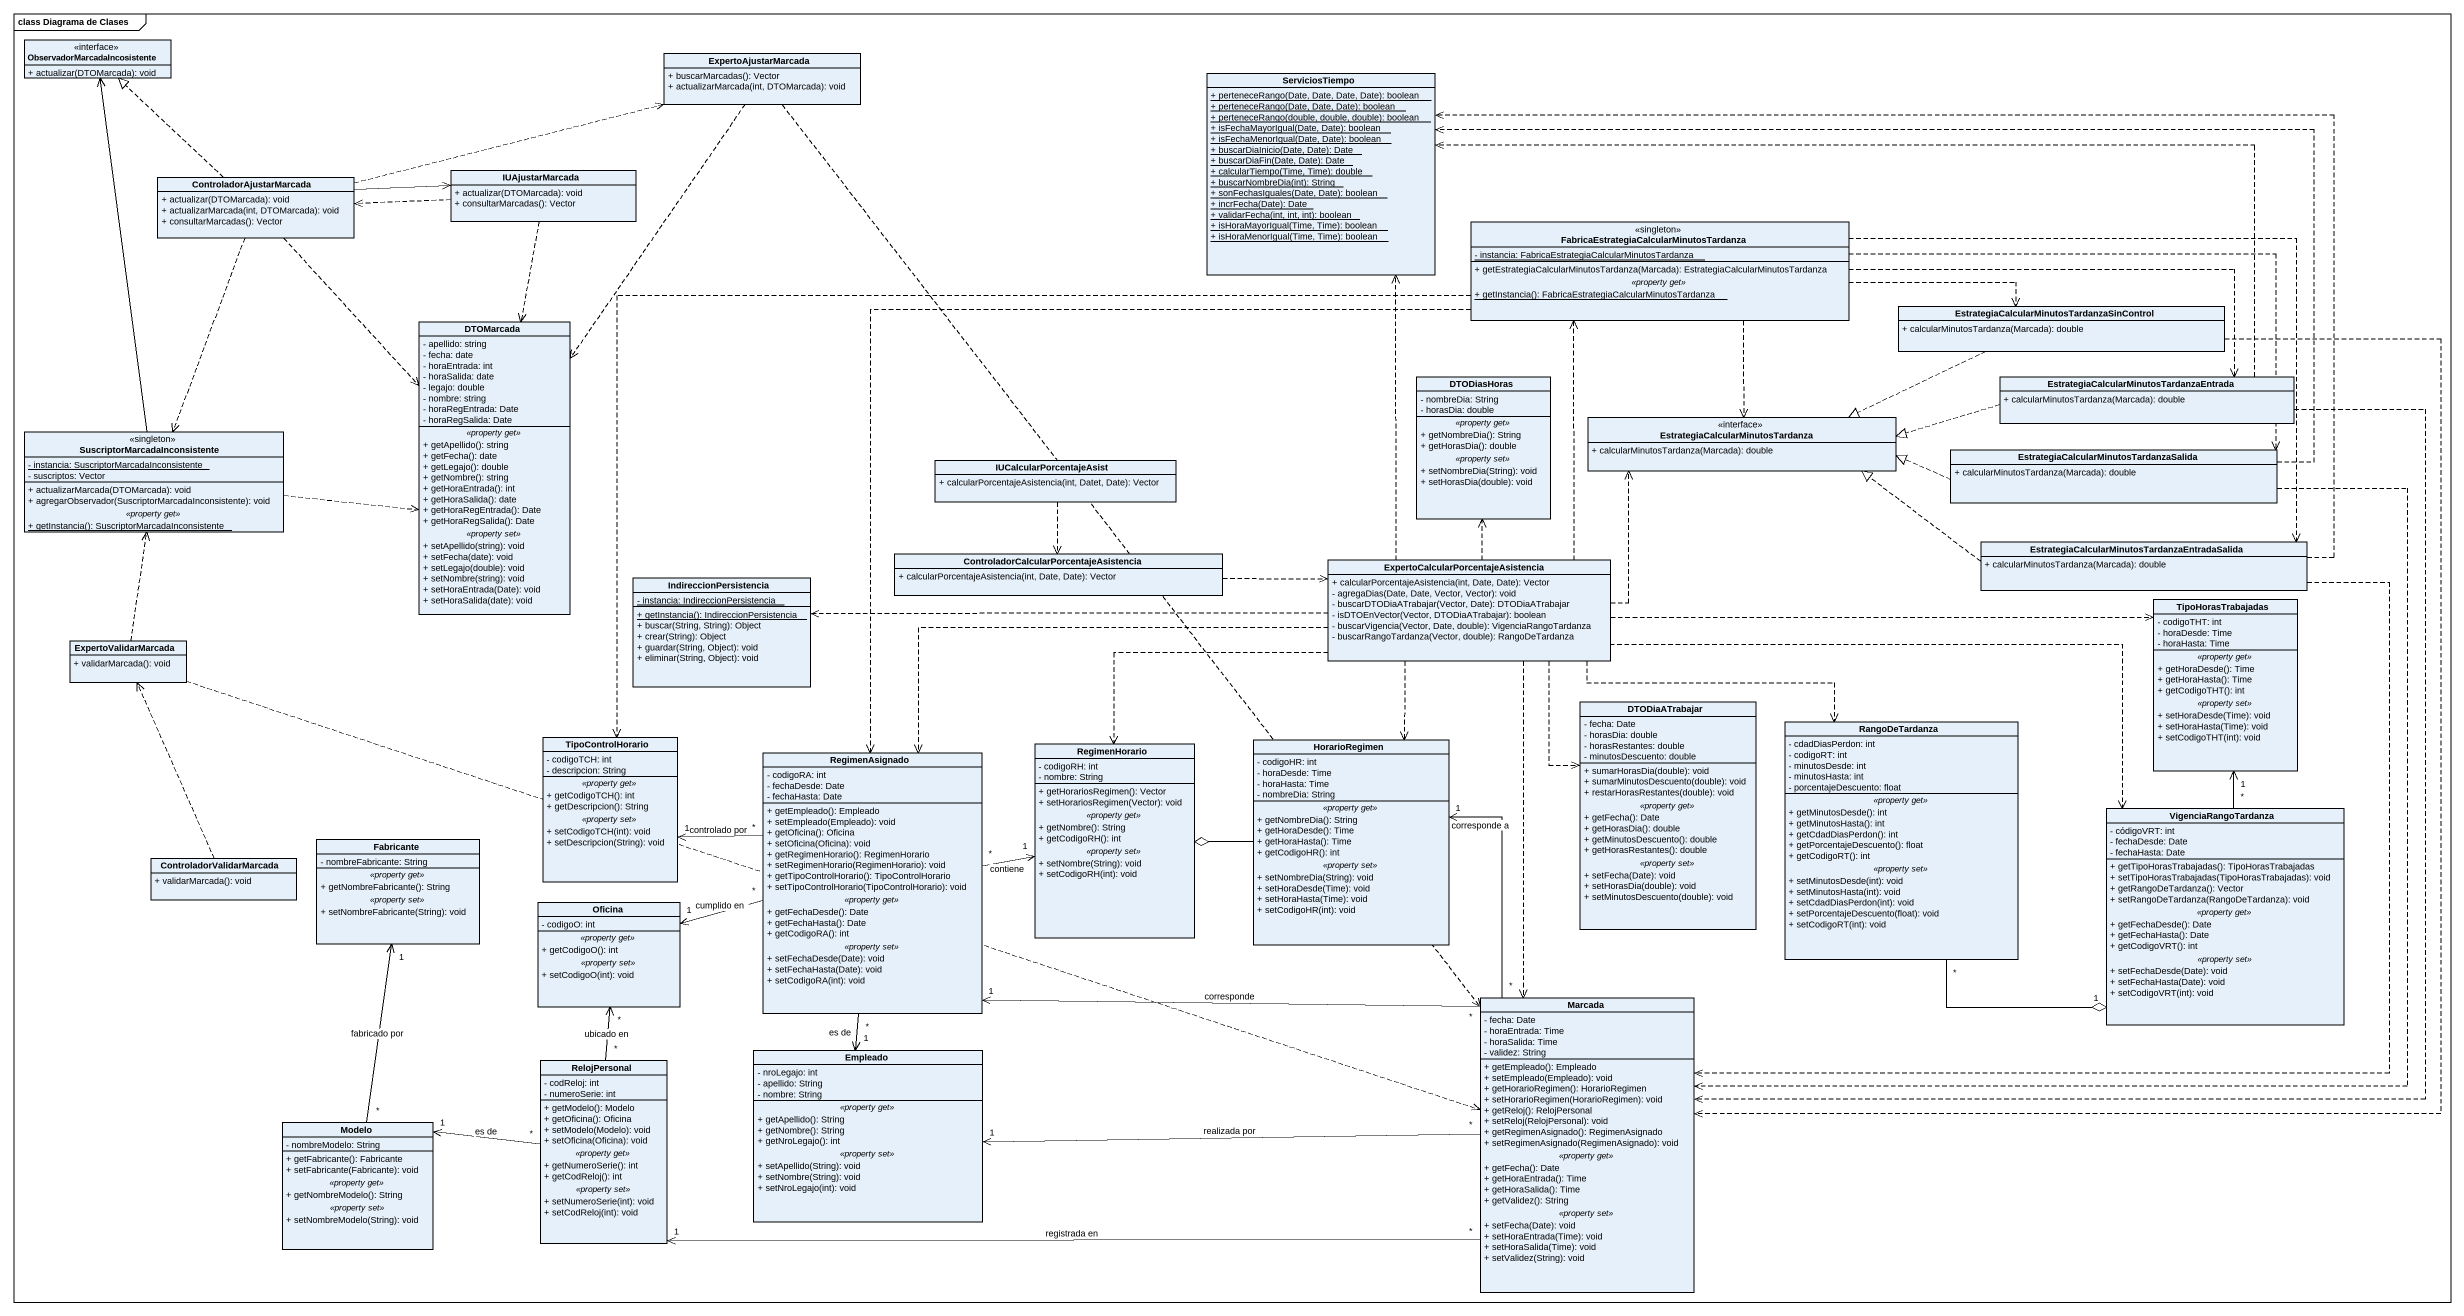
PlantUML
@startuml
mainframe class Diagrama de Clases
hide circle
hide empty members
skinparam classAttributeIconSize 0
class "ObservadorMarcadaIncosistente" as ObservadorMarcadaIncosistent <<interface>> {
  + actualizar(DTOMarcada): void
}
class ExpertoAjustarMarcada {
  + buscarMarcadas(): Vector
  + actualizarMarcada(int, DTOMarcada): void
}
class ServiciosTiempo {
  {static} + perteneceRango(Date, Date, Date, Date): boolean
  {static} + perteneceRango(Date, Date, Date): boolean
  {static} + perteneceRango(double, double, double): boolean
  {static} + isFechaMayorIgual(Date, Date): boolean
  {static} + isFechaMenorIgual(Date, Date): boolean
  {static} + buscarDiaInicio(Date, Date): Date
  {static} + buscarDiaFin(Date, Date): Date
  {static} + calcularTiempo(Time, Time): double
  {static} + buscarNombreDia(int): String
  {static} + sonFechasIguales(Date, Date): boolean
  {static} + incrFecha(Date): Date
  {static} + validarFecha(int, int, int): boolean
  {static} + isHoraMayorIgual(Time, Time): boolean
  {static} + isHoraMenorIgual(Time, Time): boolean
}
class ControladorAjustarMarcada {
  + actualizar(DTOMarcada): void
  + actualizarMarcada(int, DTOMarcada): void
  + consultarMarcadas(): Vector
}
class IUAjustarMarcada {
  + actualizar(DTOMarcada): void
  + consultarMarcadas(): Vector
}
class "FabricaEstrategiaCalcularMinutosTardanza" as FabricaEstrategiaCalcularMin <<singleton>> {
  {static} - instancia: FabricaEstrategiaCalcularMinutosTardanza
  --
  + getEstrategiaCalcularMinutosTardanza(Marcada): EstrategiaCalcularMinutosTardanza
  .. <<property get>> ..
  {static} + getInstancia(): FabricaEstrategiaCalcularMinutosTardanza
}
class DTOMarcada {
  - apellido: string
  - fecha: date
  - horaEntrada: int
  - horaSalida: date
  - legajo: double
  - nombre: string
  - horaRegEntrada: Date
  - horaRegSalida: Date
  .. <<property get>> ..
  + getApellido(): string
  + getFecha(): date
  + getLegajo(): double
  + getNombre(): string
  + getHoraEntrada(): int
  + getHoraSalida(): date
  + getHoraRegEntrada(): Date
  + getHoraRegSalida(): Date
  .. <<property set>> ..
  + setApellido(string): void
  + setFecha(date): void
  + setLegajo(double): void
  + setNombre(string): void
  + setHoraEntrada(Date): void
  + setHoraSalida(date): void
}
class "EstrategiaCalcularMinutosTardanzaSinControl" as EstrategiaCalcularMinutosTar {
  + calcularMinutosTardanza(Marcada): double
}
class DTODiasHoras {
  - nombreDia: String
  - horasDia: double
  .. <<property get>> ..
  + getNombreDia(): String
  + getHorasDia(): double
  .. <<property set>> ..
  + setNombreDia(String): void
  + setHorasDia(double): void
}
class "EstrategiaCalcularMinutosTardanzaEntrada" as EstrategiaCalcularMinutosTar_2 {
  + calcularMinutosTardanza(Marcada): double
}
class "SuscriptorMarcadaInconsistente" as SuscriptorMarcadaInconsisten <<singleton>> {
  {static} - instancia: SuscriptorMarcadaInconsistente
  - suscriptos: Vector
  --
  + actualizarMarcada(DTOMarcada): void
  + agregarObservador(SuscriptorMarcadaInconsistente): void
  .. <<property get>> ..
  {static} + getInstancia(): SuscriptorMarcadaInconsistente
}
class "EstrategiaCalcularMinutosTardanza" as EstrategiaCalcularMinutosTar_3 <<interface>> {
  + calcularMinutosTardanza(Marcada): double
}
class IUCalcularPorcentajeAsist {
  + calcularPorcentajeAsistencia(int, Datet, Date): Vector
}
class "EstrategiaCalcularMinutosTardanzaSalida" as EstrategiaCalcularMinutosTar_4 {
  + calcularMinutosTardanza(Marcada): double
}
class "ControladorCalcularPorcentajeAsistencia" as ControladorCalcularPorcentaj {
  + calcularPorcentajeAsistencia(int, Date, Date): Vector
}
class "EstrategiaCalcularMinutosTardanzaEntradaSalida" as EstrategiaCalcularMinutosTar_5 {
  + calcularMinutosTardanza(Marcada): double
}
class IndireccionPersistencia {
  {static} - instancia: IndireccionPersistencia
  {static} + getInstancia(): IndireccionPersistencia
  + buscar(String, String): Object
  + crear(String): Object
  + guardar(String, Object): void
  + eliminar(String, Object): void
}
class "ExpertoCalcularPorcentajeAsistencia" as ExpertoCalcularPorcentajeAsi {
  + calcularPorcentajeAsistencia(int, Date, Date): Vector
  - agregaDias(Date, Date, Vector, Vector): void
  - buscarDTODiaATrabajar(Vector, Date): DTODiaATrabajar
  - isDTOEnVector(Vector, DTODiaATrabajar): boolean
  - buscarVigencia(Vector, Date, double): VigenciaRangoTardanza
  - buscarRangoTardanza(Vector, double): RangoDeTardanza
}
class TipoHorasTrabajadas {
  - codigoTHT: int
  - horaDesde: Time
  - horaHasta: Time
  .. <<property get>> ..
  + getHoraDesde(): Time
  + getHoraHasta(): Time
  + getCodigoTHT(): int
  .. <<property set>> ..
  + setHoraDesde(Time): void
  + setHoraHasta(Time): void
  + setCodigoTHT(int): void
}
class ExpertoValidarMarcada {
  + validarMarcada(): void
}
class DTODiaATrabajar {
  - fecha: Date
  - horasDia: double
  - horasRestantes: double
  - minutosDescuento: double
  --
  + sumarHorasDia(double): void
  + sumarMinutosDescuento(double): void
  + restarHorasRestantes(double): void
  .. <<property get>> ..
  + getFecha(): Date
  + getHorasDia(): double
  + getMinutosDescuento(): double
  + getHorasRestantes(): double
  .. <<property set>> ..
  + setFecha(Date): void
  + setHorasDia(double): void
  + setMinutosDescuento(double): void
}
class TipoControlHorario {
  - codigoTCH: int
  - descripcion: String
  .. <<property get>> ..
  + getCodigoTCH(): int
  + getDescripcion(): String
  .. <<property set>> ..
  + setCodigoTCH(int): void
  + setDescripcion(String): void
}
class RegimenHorario {
  - codigoRH: int
  - nombre: String
  --
  + getHorariosRegimen(): Vector
  + setHorariosRegimen(Vector): void
  .. <<property get>> ..
  + getNombre(): String
  + getCodigoRH(): int
  .. <<property set>> ..
  + setNombre(String): void
  + setCodigoRH(int): void
}
class HorarioRegimen {
  - codigoHR: int
  - horaDesde: Time
  - horaHasta: Time
  - nombreDia: String
  .. <<property get>> ..
  + getNombreDia(): String
  + getHoraDesde(): Time
  + getHoraHasta(): Time
  + getCodigoHR(): int
  .. <<property set>> ..
  + setNombreDia(String): void
  + setHoraDesde(Time): void
  + setHoraHasta(Time): void
  + setCodigoHR(int): void
}
class RangoDeTardanza {
  - cdadDiasPerdon: int
  - codigoRT: int
  - minutosDesde: int
  - minutosHasta: int
  - porcentajeDescuento: float
  .. <<property get>> ..
  + getMinutosDesde(): int
  + getMinutosHasta(): int
  + getCdadDiasPerdon(): int
  + getPorcentajeDescuento(): float
  + getCodigoRT(): int
  .. <<property set>> ..
  + setMinutosDesde(int): void
  + setMinutosHasta(int): void
  + setCdadDiasPerdon(int): void
  + setPorcentajeDescuento(float): void
  + setCodigoRT(int): void
}
class RegimenAsignado {
  - codigoRA: int
  - fechaDesde: Date
  - fechaHasta: Date
  --
  + getEmpleado(): Empleado
  + setEmpleado(Empleado): void
  + getOficina(): Oficina
  + setOficina(Oficina): void
  + getRegimenHorario(): RegimenHorario
  + setRegimenHorario(RegimenHorario): void
  + getTipoControlHorario(): TipoControlHorario
  + setTipoControlHorario(TipoControlHorario): void
  .. <<property get>> ..
  + getFechaDesde(): Date
  + getFechaHasta(): Date
  + getCodigoRA(): int
  .. <<property set>> ..
  + setFechaDesde(Date): void
  + setFechaHasta(Date): void
  + setCodigoRA(int): void
}
class VigenciaRangoTardanza {
  - códigoVRT: int
  - fechaDesde: Date
  - fechaHasta: Date
  --
  + getTipoHorasTrabajadas(): TipoHorasTrabajadas
  + setTipoHorasTrabajadas(TipoHorasTrabajadas): void
  + getRangoDeTardanza(): Vector
  + setRangoDeTardanza(RangoDeTardanza): void
  .. <<property get>> ..
  + getFechaDesde(): Date
  + getFechaHasta(): Date
  + getCodigoVRT(): int
  .. <<property set>> ..
  + setFechaDesde(Date): void
  + setFechaHasta(Date): void
  + setCodigoVRT(int): void
}
class ControladorValidarMarcada {
  + validarMarcada(): void
}
class Fabricante {
  - nombreFabricante: String
  .. <<property get>> ..
  + getNombreFabricante(): String
  .. <<property set>> ..
  + setNombreFabricante(String): void
}
class Oficina {
  - codigoO: int
  .. <<property get>> ..
  + getCodigoO(): int
  .. <<property set>> ..
  + setCodigoO(int): void
}
class Marcada {
  - fecha: Date
  - horaEntrada: Time
  - horaSalida: Time
  - validez: String
  --
  + getEmpleado(): Empleado
  + setEmpleado(Empleado): void
  + getHorarioRegimen(): HorarioRegimen
  + setHorarioRegimen(HorarioRegimen): void
  + getReloj(): RelojPersonal
  + setReloj(RelojPersonal): void
  + getRegimenAsignado(): RegimenAsignado
  + setRegimenAsignado(RegimenAsignado): void
  .. <<property get>> ..
  + getFecha(): Date
  + getHoraEntrada(): Time
  + getHoraSalida(): Time
  + getValidez(): String
  .. <<property set>> ..
  + setFecha(Date): void
  + setHoraEntrada(Time): void
  + setHoraSalida(Time): void
  + setValidez(String): void
}
class Empleado {
  - nroLegajo: int
  - apellido: String
  - nombre: String
  .. <<property get>> ..
  + getApellido(): String
  + getNombre(): String
  + getNroLegajo(): int
  .. <<property set>> ..
  + setApellido(String): void
  + setNombre(String): void
  + setNroLegajo(int): void
}
class RelojPersonal {
  - codReloj: int
  - numeroSerie: int
  --
  + getModelo(): Modelo
  + getOficina(): Oficina
  + setModelo(Modelo): void
  + setOficina(Oficina): void
  .. <<property get>> ..
  + getNumeroSerie(): int
  + getCodReloj(): int
  .. <<property set>> ..
  + setNumeroSerie(int): void
  + setCodReloj(int): void
}
class Modelo {
  - nombreModelo: String
  --
  + getFabricante(): Fabricante
  + setFabricante(Fabricante): void
  .. <<property get>> ..
  + getNombreModelo(): String
  .. <<property set>> ..
  + setNombreModelo(String): void
}
ExpertoAjustarMarcada ..> DTOMarcada
ExpertoAjustarMarcada ..> Marcada
ControladorAjustarMarcada .up.|> ObservadorMarcadaIncosistent
ControladorAjustarMarcada .right.> ExpertoAjustarMarcada
ControladorAjustarMarcada -right-> IUAjustarMarcada
ControladorAjustarMarcada ..> DTOMarcada
ControladorAjustarMarcada ..> SuscriptorMarcadaInconsisten
IUAjustarMarcada .left.> ControladorAjustarMarcada
IUAjustarMarcada ..> DTOMarcada
FabricaEstrategiaCalcularMin .right.> EstrategiaCalcularMinutosTar
FabricaEstrategiaCalcularMin .right.> EstrategiaCalcularMinutosTar_2
FabricaEstrategiaCalcularMin ..> EstrategiaCalcularMinutosTar_3
FabricaEstrategiaCalcularMin .right.> EstrategiaCalcularMinutosTar_4
FabricaEstrategiaCalcularMin ..> EstrategiaCalcularMinutosTar_5
FabricaEstrategiaCalcularMin .left.> TipoControlHorario
FabricaEstrategiaCalcularMin ..> RegimenAsignado
EstrategiaCalcularMinutosTar .left.|> EstrategiaCalcularMinutosTar_3
EstrategiaCalcularMinutosTar ..> Marcada
EstrategiaCalcularMinutosTar_2 .left.> ServiciosTiempo
EstrategiaCalcularMinutosTar_2 .left.|> EstrategiaCalcularMinutosTar_3
EstrategiaCalcularMinutosTar_2 ..> Marcada
SuscriptorMarcadaInconsisten -up-> ObservadorMarcadaIncosistent
SuscriptorMarcadaInconsisten .right.> DTOMarcada
IUCalcularPorcentajeAsist ..> ControladorCalcularPorcentaj
EstrategiaCalcularMinutosTar_4 .left.> ServiciosTiempo
EstrategiaCalcularMinutosTar_4 .left.|> EstrategiaCalcularMinutosTar_3
EstrategiaCalcularMinutosTar_4 ..> Marcada
ControladorCalcularPorcentaj .right.> ExpertoCalcularPorcentajeAsi
EstrategiaCalcularMinutosTar_5 .left.> ServiciosTiempo
EstrategiaCalcularMinutosTar_5 .left.|> EstrategiaCalcularMinutosTar_3
EstrategiaCalcularMinutosTar_5 ..> Marcada
ExpertoCalcularPorcentajeAsi .up.> ServiciosTiempo
ExpertoCalcularPorcentajeAsi .up.> FabricaEstrategiaCalcularMin
ExpertoCalcularPorcentajeAsi .up.> DTODiasHoras
ExpertoCalcularPorcentajeAsi .up.> EstrategiaCalcularMinutosTar_3
ExpertoCalcularPorcentajeAsi .left.> IndireccionPersistencia
ExpertoCalcularPorcentajeAsi .right.> TipoHorasTrabajadas
ExpertoCalcularPorcentajeAsi ..> DTODiaATrabajar
ExpertoCalcularPorcentajeAsi ..> RegimenHorario
ExpertoCalcularPorcentajeAsi ..> HorarioRegimen
ExpertoCalcularPorcentajeAsi .right.> RangoDeTardanza
ExpertoCalcularPorcentajeAsi .left.> RegimenAsignado
ExpertoCalcularPorcentajeAsi .right.> VigenciaRangoTardanza
ExpertoCalcularPorcentajeAsi ..> Marcada
ExpertoValidarMarcada .up.> SuscriptorMarcadaInconsisten
ExpertoValidarMarcada .right.> Marcada
HorarioRegimen -left-o RegimenHorario
RangoDeTardanza "*" -right-o "1" VigenciaRangoTardanza
RegimenAsignado "*" -left-> "1" TipoControlHorario : controlado por
RegimenAsignado "*" -right-> "1" RegimenHorario : contiene
RegimenAsignado "*" -left-> "1" Oficina : cumplido en
RegimenAsignado "*" --> "1" Empleado : es de
VigenciaRangoTardanza "*" -up-> "1" TipoHorasTrabajadas
ControladorValidarMarcada .up.> ExpertoValidarMarcada
Marcada "*" -up-> "1" HorarioRegimen : corresponde a
Marcada "*" -left-> "1" RegimenAsignado : corresponde
Marcada "*" -left-> "1" RelojPersonal : registrada en
Empleado "1" <-right- "*" Marcada : realizada por
RelojPersonal "*" -up-> "*" Oficina : ubicado en
RelojPersonal "*" -left-> "1" Modelo : es de
Modelo "*" -up-> "1" Fabricante : fabricado por
@enduml
